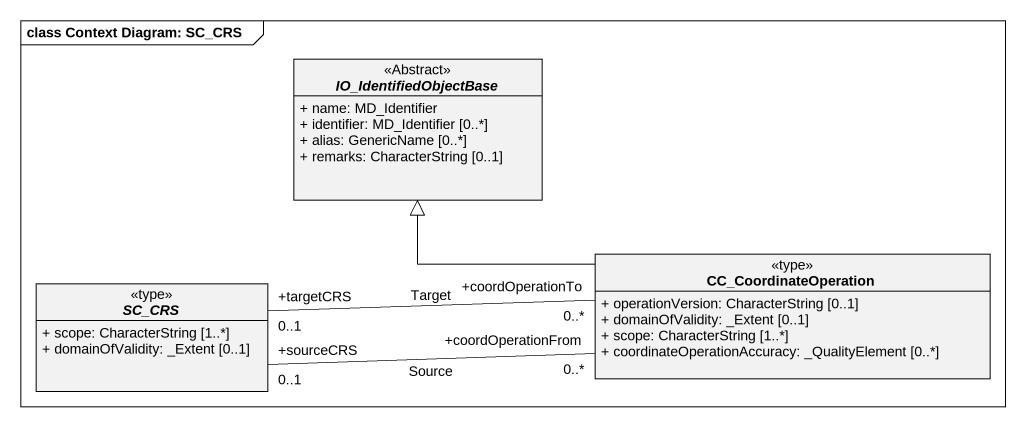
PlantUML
@startuml
mainframe class Context Diagram: SC_CRS
hide circle
hide empty members
skinparam classAttributeIconSize 0
abstract class IO_IdentifiedObjectBase <<Abstract>> {
  + name: MD_Identifier
  + identifier: MD_Identifier [0..*]
  + alias: GenericName [0..*]
  + remarks: CharacterString [0..1]
}
class CC_CoordinateOperation <<type>> {
  + operationVersion: CharacterString [0..1]
  + domainOfValidity: _Extent [0..1]
  + scope: CharacterString [1..*]
  + coordinateOperationAccuracy: _QualityElement [0..*]
}
abstract class SC_CRS <<type>> {
  + scope: CharacterString [1..*]
  + domainOfValidity: _Extent [0..1]
}
CC_CoordinateOperation -left-|> IO_IdentifiedObjectBase
CC_CoordinateOperation "+coordOperationFrom\n0..*" -left- "+sourceCRS\n0..1" SC_CRS : Source
SC_CRS "+targetCRS\n0..1" -right- "+coordOperationTo\n0..*" CC_CoordinateOperation : Target
@enduml
